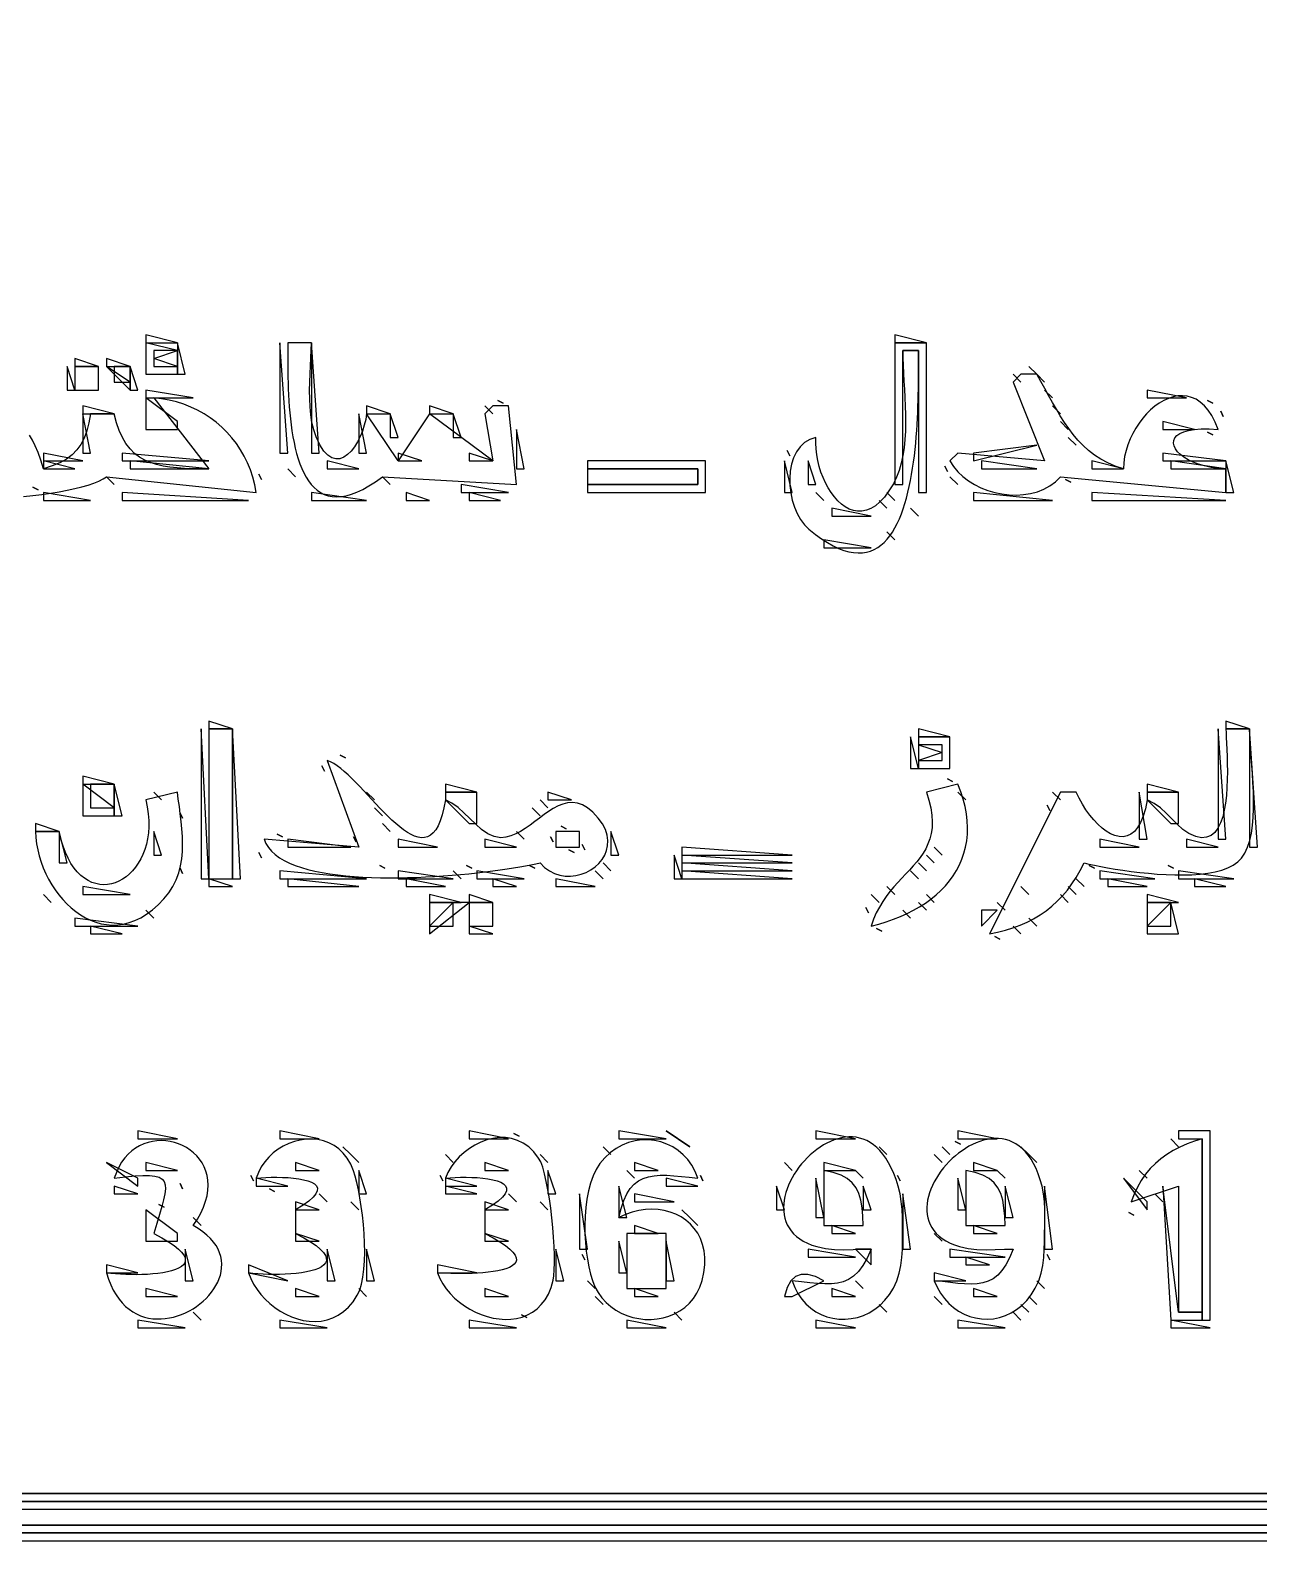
# Model space of a CAD drawing. Extents: x 0 to 1288, y 0 to 860.
# Drawn here: x 544.3 to 700.2, y 0 to 191.7 of the extents above; entities that cross this region are included whole.
import ezdxf

# ---------------------------------------------------------------- set-up
doc = ezdxf.new("R2010")
doc.units = 0
doc.layers.get('0').update_dxf_attribs({"linetype": 'CONTINUOUS'})
for name, color, linetype in [('C19', 19, 'CONTINUOUS'), ('C250', 250, 'CONTINUOUS'), ('C251', 251, 'CONTINUOUS'), ('C252', 252, 'CONTINUOUS'), ('C253', 253, 'CONTINUOUS'), ('C254', 254, 'CONTINUOUS'), ('C27', 27, 'CONTINUOUS'), ('C29', 29, 'CONTINUOUS'), ('C37', 37, 'CONTINUOUS'), ('C39', 39, 'CONTINUOUS'), ('C47', 47, 'CONTINUOUS'), ('C59', 59, 'CONTINUOUS'), ('C7', 7, 'CONTINUOUS')]:
    doc.layers.add(name, color=color, linetype=linetype)

msp = doc.modelspace()

# ---------------------------------------------------------------- linework, layer by layer
msp.add_lwpolyline([(0, 1), (0, 0), (1288, 0), (1255, 1), (1179, 1), (915, 1), (0, 1)])
at = {"layer": 'C19'}
for points in [[(576, 152), (576, 138), (577, 138), (576, 152)], [(560, 151), (560, 149), (563, 149), (563, 151), (560, 151)], [(643.111, 128.3333), (643.9282, 127.6865), (644.7128, 127.1239), (645.4655, 126.6428), (646.1869, 126.2408), (646.8777, 125.9153), (647.5385, 125.6638), (648.1701, 125.4838), (648.773, 125.3728), (649.348, 125.3283), (649.8957, 125.3477), (650.4167, 125.4285), (650.9118, 125.5683), (651.3815, 125.7645), (651.8265, 126.0146), (652.2476, 126.316), (652.6453, 126.6663), (653.0204, 127.063), (653.3734, 127.5035), (653.7051, 127.9854), (654.0161, 128.506), (654.3071, 129.0629), (654.5787, 129.6537), (654.8316, 130.2756), (655.0664, 130.9264), (655.2839, 131.6033), (655.4846, 132.304), (655.6693, 133.0259), (655.8386, 133.7665), (655.9931, 134.5232), (656.1336, 135.2936), (656.2606, 136.0752), (656.3749, 136.8654), (656.4771, 137.6617), (656.5679, 138.4616), (656.6479, 139.2626), (656.7178, 140.0622), (656.7782, 140.8578), (656.8299, 141.647), (656.8734, 142.4272), (656.9095, 143.1959), (656.9387, 143.9506), (656.9618, 144.6888), (656.9795, 145.408), (656.9923, 146.1056), (657.001, 146.7792), (657.0061, 147.4262), (657.0084, 148.0441), (657.0086, 148.6304), (657.0073, 149.1826), (657.0051, 149.6982), (657.0027, 150.1746), (657.0007, 150.6094), (657, 151), (655, 151)], [(655, 151), (655.0129, 150.0951), (655.0476, 149.1465), (655.0975, 148.1606), (655.1564, 147.1441), (655.2177, 146.1034), (655.2752, 145.0451), (655.3223, 143.9757), (655.3528, 142.9017), (655.3602, 141.8297), (655.3381, 140.7663), (655.2801, 139.7178), (655.1799, 138.691), (655.031, 137.6922), (654.8271, 136.728), (654.5617, 135.8051), (654.2284, 134.9298), (653.821, 134.1088)], [(549, 149), (549, 146), (550, 146), (549, 149)], [(669, 148), (670, 147), (669, 148)], [(543.4821, 132.4802), (544.6652, 132.6054), (545.8185, 132.7495), (546.9344, 132.9113), (548.005, 133.0898), (549.0224, 133.2842), (549.9789, 133.4932), (550.8666, 133.716), (551.6777, 133.9515), (552.4045, 134.1986), (553.0389, 134.4564), (553.5734, 134.7239), (554, 135), (573, 133), (572.8141, 133.9858), (572.5667, 134.9423), (572.2599, 135.8675), (571.8957, 136.7595), (571.4763, 137.6164), (571.0038, 138.4365), (570.4803, 139.2178), (569.9079, 139.9585), (569.2888, 140.6568), (568.6251, 141.3106), (567.9188, 141.9183), (567.1722, 142.4779), (566.3874, 142.9875), (565.5664, 143.4453), (564.7113, 143.8495), (563.8244, 144.1981), (562.9076, 144.4893), (561.9633, 144.7213), (560.9933, 144.8921), (560, 145), (567, 136), (565.9346, 136.0037), (564.9056, 136.0188), (563.9147, 136.053), (562.9636, 136.1143), (562.054, 136.2107), (561.1875, 136.3502), (560.3661, 136.5407), (559.5912, 136.7901), (558.8648, 137.1064), (558.1884, 137.4976), (557.5638, 137.9716), (556.9927, 138.5364), (556.4768, 139.1998), (556.0179, 139.97), (555.6177, 140.8547), (555.2778, 141.8621), (555, 143), (552, 143), (551.7851, 141.8482), (551.5135, 140.8229), (551.1742, 139.9143), (550.7565, 139.1127), (550.2496, 138.4081), (549.6427, 137.791), (548.9251, 137.2514), (548.086, 136.7795), (547.1145, 136.3656), (546, 136), (545.6662, 137.0928), (545.3226, 138.0604), (544.9696, 138.9084), (544.6074, 139.6427), (544.2364, 140.2689)], [(653.8209, 134.1087), (653.2567, 133.1938), (652.6865, 132.4302), (652.1129, 131.8106), (651.5385, 131.3279), (650.966, 130.9748), (650.398, 130.7441), (649.8373, 130.6285), (649.2864, 130.6209), (648.748, 130.7139), (648.2248, 130.9004), (647.7193, 131.1732), (647.2344, 131.5249), (646.7726, 131.9485), (646.3365, 132.4366), (645.9289, 132.982), (645.5523, 133.5776), (645.2095, 134.216), (644.9031, 134.8901), (644.6357, 135.5926), (644.41, 136.3163), (644.2287, 137.054), (644.0944, 137.7984), (644.0097, 138.5424), (643.9773, 139.2786), (644, 140), (643.2215, 139.7414), (642.552, 139.3352), (641.9886, 138.7994), (641.5288, 138.1525), (641.1698, 137.4124), (640.909, 136.5975), (640.7436, 135.7259), (640.6711, 134.8158), (640.6887, 133.8854), (640.7937, 132.953), (640.9836, 132.0366), (641.2556, 131.1545), (641.607, 130.325), (642.0351, 129.5661), (642.5374, 128.8961), (643.1111, 128.3333)], [(566, 103), (566, 84), (567, 84), (566, 103)], [(695, 103), (695, 89), (696, 89), (695, 103)], [(581.333313, 98.333336), (581.666687, 97.666664), (581.333313, 98.333336)], [(551, 96), (551, 92), (555, 92), (555, 93), (551, 96)], [(597, 96), (597, 95), (601, 95), (597, 96)], [(560, 95), (561, 94), (560, 95)], [(555, 46), (556.4036, 46.1704), (557.609, 46.2899), (558.6277, 46.3522), (559.4708, 46.3508), (560.1495, 46.279), (560.6753, 46.1306), (561.0594, 45.8989), (561.313, 45.5775), (561.4475, 45.16), (561.4741, 44.6398), (561.4041, 44.0104), (561.2488, 43.2655), (561.0194, 42.3984), (560.7273, 41.4028), (560.3837, 40.2721), (560, 39), (561.0233, 38.4517), (561.8803, 37.9394), (562.5794, 37.4623), (563.1291, 37.0193), (563.5378, 36.6094), (563.814, 36.2316), (563.9661, 35.8851), (564.0027, 35.5687), (563.9322, 35.2816), (563.763, 35.0227), (563.5037, 34.7911), (563.1626, 34.5858), (562.7483, 34.4059), (562.2693, 34.2503), (561.7339, 34.1181), (561.1508, 34.0082), (560.5282, 33.9199), (559.8747, 33.8519), (559.1988, 33.8035), (558.509, 33.7735), (557.8136, 33.7611), (557.1212, 33.7652), (556.4402, 33.7849), (555.7791, 33.8192), (555.1464, 33.8671), (554.5505, 33.9277), (554, 34), (554.258, 33.2047), (554.5499, 32.4747), (554.8734, 31.8083), (555.2263, 31.2038), (555.6063, 30.6594), (556.0111, 30.1734), (556.4386, 29.7441), (556.8864, 29.3698), (557.3523, 29.0487), (557.8341, 28.779), (558.3295, 28.5592), (558.8363, 28.3873), (559.3521, 28.2618), (559.8748, 28.1809), (560.4021, 28.1428), (560.9318, 28.1458), (561.4616, 28.1882), (561.9892, 28.2683), (562.5125, 28.3843), (563.029, 28.5345), (563.5367, 28.7172), (564.0332, 28.9307), (564.5164, 29.1731), (564.9838, 29.4429), (565.4334, 29.7382), (565.8628, 30.0573), (566.2698, 30.3986), (566.6522, 30.7602), (567.0077, 31.1405), (567.3339, 31.5377), (567.6288, 31.9501), (567.89, 32.3759), (568.1154, 32.8135), (568.3025, 33.2611), (568.4493, 33.717), (568.5533, 34.1794), (568.6125, 34.6466), (568.6245, 35.1169), (568.5871, 35.5886), (568.498, 36.0599), (568.355, 36.5291), (568.1558, 36.9945), (567.8983, 37.4544), (567.58, 37.9069), (567.1988, 38.3505), (566.7525, 38.7833), (566.2387, 39.2036), (565.6553, 39.6097), (565, 40), (565.5312, 40.7996), (565.9691, 41.579), (566.3177, 42.3366), (566.5813, 43.0711), (566.764, 43.7811), (566.8699, 44.4652), (566.9033, 45.122), (566.8682, 45.7501), (566.7689, 46.348), (566.6095, 46.9144), (566.3942, 47.448), (566.127, 47.9472), (565.8123, 48.4107), (565.4541, 48.8371), (565.0566, 49.225), (564.6239, 49.573), (564.1603, 49.8797), (563.6699, 50.1437), (563.1568, 50.3636), (562.6252, 50.538), (562.0793, 50.6655), (561.5232, 50.7448), (560.9612, 50.7743), (560.3972, 50.7527), (559.8356, 50.6787), (559.2804, 50.5507), (558.7359, 50.3675), (558.2061, 50.1276), (557.6953, 49.8296), (557.2077, 49.4722), (556.7473, 49.0538), (556.3183, 48.5732), (555.9249, 48.0289), (555.5713, 47.4195), (555.2616, 46.7437), (555, 46)], [(585.8201, 31.1481), (586.1219, 31.7934), (586.3601, 32.5698), (586.5387, 33.4591), (586.6621, 34.4427), (586.7342, 35.5025), (586.7594, 36.6201), (586.7418, 37.7771), (586.6856, 38.9553), (586.5949, 40.1362), (586.474, 41.3016), (586.327, 42.4332), (586.1581, 43.5125), (585.9715, 44.5213), (585.7714, 45.4413), (585.5618, 46.254), (585.3472, 46.9413), (584.9868, 47.7997), (584.55, 48.5477), (584.0453, 49.1884), (583.4811, 49.7251), (582.866, 50.1608), (582.2083, 50.4989), (581.5166, 50.7423), (580.7992, 50.8944), (580.0648, 50.9583), (579.3218, 50.9371), (578.5785, 50.8341), (577.8436, 50.6524), (577.1254, 50.3952), (576.4325, 50.0657), (575.7732, 49.6669), (575.1562, 49.2022), (574.5898, 48.6747), (574.0825, 48.0875), (573.6428, 47.4439), (573.2791, 46.747), (573, 46)], [(597, 46), (597.5841, 46.0545), (598.2245, 46.0954), (598.9059, 46.1203), (599.6132, 46.1273), (600.3311, 46.1139), (601.0442, 46.0782), (601.7374, 46.0179), (602.3955, 45.9307), (603.0031, 45.8146), (603.5451, 45.6673), (604.0062, 45.4867), (604.3711, 45.2705), (604.6247, 45.0166), (604.7516, 44.7229), (604.7366, 44.387), (604.5645, 44.0069), (604.22, 43.5803), (603.6879, 43.1051), (602.953, 42.579), (602, 42), (602, 39), (603.0359, 38.4461), (603.9009, 37.9321), (604.6039, 37.4565), (605.1539, 37.0181), (605.5596, 36.6154), (605.83, 36.247), (605.974, 35.9116), (606.0005, 35.6077), (605.9183, 35.3341), (605.7364, 35.0892), (605.4636, 34.8719), (605.1089, 34.6805), (604.6811, 34.5139), (604.1891, 34.3706), (603.6419, 34.2491), (603.0483, 34.1483), (602.4171, 34.0666), (601.7574, 34.0026), (601.078, 33.9551), (600.3877, 33.9226), (599.6955, 33.9038), (599.0103, 33.8972), (598.3409, 33.9015), (597.6963, 33.9153), (597.0854, 33.9372), (596.5169, 33.9659), (596, 34), (596.2948, 33.289), (596.6651, 32.6097), (597.104, 31.9654), (597.605, 31.359), (598.1613, 30.794), (598.7663, 30.2734), (599.4134, 29.8004), (600.0959, 29.3782), (600.8071, 29.0099), (601.5404, 28.6988), (602.2892, 28.4481), (603.0467, 28.2609), (603.8063, 28.1403), (604.5614, 28.0897), (605.3052, 28.1121), (606.0312, 28.2108), (606.7327, 28.3889), (607.403, 28.6496), (608.0354, 28.996), (608.6234, 29.4315), (609.1602, 29.9591), (609.6392, 30.582), (610.0537, 31.3035), (610.3971, 32.1266), (610.6628, 33.0547), (610.7542, 33.6266), (610.8104, 34.3673), (610.8329, 35.2519), (610.8235, 36.2556), (610.7837, 37.3536), (610.7153, 38.5211), (610.6198, 39.7334), (610.499, 40.9656), (610.3545, 42.193), (610.1878, 43.3907), (610.0008, 44.534), (609.795, 45.5981), (609.572, 46.5581), (609.3336, 47.3894), (609.0814, 48.067), (608.8171, 48.5663), (608.2182, 49.3382), (607.5661, 49.9639), (606.8694, 50.4508), (606.1369, 50.806), (605.3772, 51.0367), (604.5991, 51.1502), (603.8114, 51.1537), (603.0226, 51.0545), (602.2416, 50.8597), (601.4771, 50.5765), (600.7377, 50.2124), (600.0323, 49.7743), (599.3694, 49.2696), (598.758, 48.7056), (598.2066, 48.0893), (597.7239, 47.4282), (597.3188, 46.7293), (597, 46)], [(619, 41), (619.2847, 42.1729), (619.6211, 43.1707), (620.0098, 44.0063), (620.4515, 44.6922), (620.9469, 45.2412), (621.4967, 45.666), (622.1014, 45.9794), (622.7619, 46.194), (623.4786, 46.3226), (624.2524, 46.3779), (625.0839, 46.3726), (625.9737, 46.3194), (626.9225, 46.2311), (627.9311, 46.1204), (629, 46), (628.6659, 46.8673), (628.2422, 47.6556), (627.7378, 48.3628), (627.1618, 48.9868), (626.5231, 49.5257), (625.8307, 49.9773), (625.0935, 50.3397), (624.3206, 50.6107), (623.521, 50.7885), (622.7036, 50.8708), (621.8775, 50.8558), (621.0515, 50.7413), (620.2347, 50.5253), (619.4362, 50.2058), (618.6647, 49.7807), (617.9295, 49.248), (617.2394, 48.6057), (616.6034, 47.8518)], [(661.666687, 50.666668), (662.333313, 50.333332), (661.666687, 50.666668)], [(670, 50), (671, 49), (670, 50)], [(689, 51), (690, 50), (689, 51)], [(573, 46), (573.5841, 46.0545), (574.2245, 46.0954), (574.9059, 46.1203), (575.6132, 46.1273), (576.3311, 46.1139), (577.0442, 46.0782), (577.7374, 46.0179), (578.3955, 45.9307), (579.0031, 45.8146), (579.5451, 45.6673), (580.0062, 45.4867), (580.3711, 45.2705), (580.6247, 45.0166), (580.7516, 44.7229), (580.7366, 44.387), (580.5645, 44.0069), (580.22, 43.5803), (579.6879, 43.1051), (578.953, 42.579), (578, 42), (578, 39), (579.0335, 38.4448), (579.8927, 37.9266), (580.5866, 37.4445), (581.1243, 36.9973), (581.5152, 36.5842), (581.7682, 36.2042), (581.8926, 35.8561), (581.8975, 35.5391), (581.7922, 35.2521), (581.5856, 34.9941), (581.2871, 34.7642), (580.9058, 34.5613), (580.4508, 34.3844), (579.9313, 34.2326), (579.3564, 34.1048), (578.7354, 34.0001), (578.0773, 33.9173), (577.3914, 33.8557), (576.6868, 33.814), (575.9726, 33.7915), (575.258, 33.7869), (574.5522, 33.7994), (573.8643, 33.828), (573.2036, 33.8716), (572.579, 33.9292), (572, 34), (572.2966, 33.2742), (572.6652, 32.5725), (573.0996, 31.8999), (573.5939, 31.2611), (574.1419, 30.6612), (574.7377, 30.105), (575.3751, 29.5974), (576.0481, 29.1433), (576.7507, 28.7476), (577.4768, 28.4152), (578.2204, 28.151), (578.9753, 27.96), (579.7356, 27.8469), (580.4952, 27.8167), (581.2481, 27.8744), (581.9881, 28.0247), (582.7092, 28.2727), (583.4055, 28.6231), (584.0707, 29.081), (584.699, 29.6512), (585.2841, 30.3386), (585.8202, 31.1481)], [(616.6033, 47.8518), (616.1298, 47.1155), (615.7299, 46.2838), (615.4001, 45.3702), (615.1368, 44.3886), (614.9368, 43.3526), (614.7964, 42.276), (614.7123, 41.1724), (614.6811, 40.0555), (614.6992, 38.9392), (614.7633, 37.837), (614.87, 36.7628), (615.0156, 35.7301), (615.1969, 34.7529), (615.4104, 33.8446), (615.6527, 33.0192), (615.9683, 32.222), (616.3654, 31.4927), (616.8361, 30.8321), (617.3724, 30.2406), (617.9666, 29.7191), (618.6107, 29.2681), (619.2968, 28.8884), (620.0171, 28.5806), (620.7636, 28.3453), (621.5286, 28.1833), (622.3041, 28.0952), (623.0822, 28.0816), (623.8551, 28.1433), (624.6148, 28.2809), (625.3536, 28.495), (626.0634, 28.7863), (626.7365, 29.1556), (627.3649, 29.6033), (627.9409, 30.1303), (628.4564, 30.7372), (628.9036, 31.4247), (629.2746, 32.1933), (629.5617, 33.0439), (629.786, 34.0589), (629.8983, 35.0233), (629.9046, 35.9352), (629.8111, 36.7924), (629.6242, 37.5928), (629.3501, 38.3345), (628.9949, 39.0153), (628.5649, 39.6331), (628.0663, 40.186), (627.5054, 40.6719), (626.8883, 41.0886), (626.2213, 41.4341), (625.5107, 41.7064), (624.7626, 41.9033), (623.9832, 42.0229), (623.1789, 42.0631), (622.3558, 42.0217), (621.5201, 41.8968), (620.6781, 41.6862), (619.8359, 41.388), (619, 41)], [(653.8209, 32.0586), (654.2486, 32.9834), (654.5567, 33.947), (654.7648, 34.9394), (654.8927, 35.9508), (654.9601, 36.9712), (654.9867, 37.9909), (654.9923, 39), (654.9906, 40.0001), (654.9722, 41.0097), (654.9218, 42.0213), (654.8244, 43.0276), (654.6647, 44.0214), (654.4275, 44.9953)], [(651, 37), (650.4797, 35.8583), (649.9402, 34.921), (649.3754, 34.1704), (648.7793, 33.5885), (648.1457, 33.1574), (647.4687, 32.8594), (646.742, 32.6766), (645.9596, 32.5912), (645.1155, 32.5853), (644.2036, 32.6411), (643.2177, 32.7407), (642.1519, 32.8662), (641, 33), (641.317, 32.1404), (641.7165, 31.3614), (642.1905, 30.6638), (642.7308, 30.0484), (643.3294, 29.5161), (643.9783, 29.0676), (644.6694, 28.7039), (645.3946, 28.4257), (646.1458, 28.2338), (646.915, 28.1291), (647.6941, 28.1124), (648.475, 28.1846), (649.2497, 28.3464), (650.0102, 28.5986), (650.7482, 28.9422), (651.4559, 29.3779), (652.125, 29.9066), (652.7477, 30.529), (653.3156, 31.2461), (653.821, 32.0586)], [(669, 37), (668.564, 35.9142), (668.0949, 35.0117), (667.5904, 34.2773), (667.0479, 33.6961), (666.465, 33.253), (665.8393, 32.9331), (665.1683, 32.7211), (664.4496, 32.6022), (663.6809, 32.5612), (662.8595, 32.5832), (661.9832, 32.6531), (661.0495, 32.7559), (660.0559, 32.8765), (659, 33), (659.3574, 32.1689), (659.7878, 31.4103), (660.2839, 30.7257), (660.8386, 30.1168), (661.4447, 29.5854), (662.095, 29.1331), (662.7823, 28.7616), (663.4994, 28.4726), (664.2393, 28.2679), (664.9946, 28.149), (665.7582, 28.1178), (666.523, 28.1758), (667.2817, 28.3249), (668.0273, 28.5667), (668.7524, 28.9028), (669.45, 29.335), (670.1128, 29.865), (670.7337, 30.4944), (671.3055, 31.2251), (671.821, 32.0586)]]:
    msp.add_lwpolyline(points, dxfattribs=at)
at = {"layer": 'C250'}
for points in [[(1, 859), (1, 2), (1287, 2), (1287, 859), (1, 859)], [(580, 152), (580, 138), (581, 138), (580, 152)], [(654, 152), (654, 134), (655, 134), (655, 151), (657, 151), (657, 133), (658, 133), (658, 152), (654, 152)], [(550, 149), (550, 146), (553, 146), (553, 149), (550, 149)], [(693.666687, 144.666672), (694.333313, 144.333328), (693.666687, 144.666672)], [(688, 142), (688, 141), (692, 141), (688, 142)], [(676, 140), (677, 139), (676, 140)], [(615, 137), (615, 136), (629, 136), (629, 134), (615, 134), (615, 133), (630, 133), (630, 137), (615, 137)], [(656, 131), (657, 130), (656, 131)], [(587, 95), (588, 94), (587, 95)], [(609, 94), (610, 93), (609, 94)], [(548, 90), (548, 86), (549, 86), (548, 90)], [(575.666687, 89.666664), (576.333313, 89.333336), (575.666687, 89.666664)], [(691, 89), (691, 88), (695, 88), (691, 89)], [(576, 85), (576, 84), (587, 84), (576, 85)], [(598, 85), (599, 84), (598, 85)], [(656, 85), (657, 84), (656, 85)], [(657, 86), (658, 85), (657, 86)], [(680, 85), (680, 84), (687, 84), (680, 85)], [(690, 85), (690, 84), (697, 84), (690, 85)], [(655, 80), (656, 79), (655, 80)], [(666.666687, 76.666664), (667.333313, 76.333336), (666.666687, 76.666664)], [(654.4274, 44.9953), (654.1587, 45.8377), (653.8667, 46.6113), (653.5529, 47.3178), (653.2187, 47.9592), (652.8656, 48.5372), (652.495, 49.0537), (652.1085, 49.5106), (651.7074, 49.9097), (651.2933, 50.2528), (650.8676, 50.5419), (650.4318, 50.7787), (649.9873, 50.965), (649.5356, 51.1029), (649.0782, 51.194), (648.6166, 51.2403), (648.1522, 51.2435), (647.6864, 51.2056), (647.2207, 51.1283), (646.7567, 51.0136), (646.2957, 50.8633), (645.8393, 50.6792), (645.3889, 50.4632), (644.9459, 50.2171), (644.5119, 49.9428), (644.0882, 49.6421), (643.6765, 49.3168), (643.278, 48.9689), (642.8944, 48.6002), (642.5269, 48.2124), (642.1773, 47.8075), (641.8468, 47.3873), (641.5369, 46.9537), (641.2492, 46.5085), (640.9851, 46.0535), (640.746, 45.5906), (640.5334, 45.1217), (640.3488, 44.6486), (640.1937, 44.1731), (640.0695, 43.6971), (639.9776, 43.2224), (639.9196, 42.7509), (639.8969, 42.2845), (639.911, 41.8249), (639.9633, 41.3741), (640.0553, 40.9339), (640.1885, 40.5061), (640.3643, 40.0925), (640.5842, 39.6951), (640.8497, 39.3156), (641.1623, 38.956), (641.5233, 38.618), (641.9343, 38.3036), (642.3967, 38.0145), (642.912, 37.7526), (643.4817, 37.5198), (644.1072, 37.3179), (645.209, 37.0829), (646.3571, 36.965), (647.5309, 36.9311), (648.7098, 36.9477), (649.873, 36.9818), (651, 37)], [(573, 46), (573, 45), (577, 45), (573, 46)], [(597, 46), (597, 45), (601, 45), (597, 46)], [(649, 47), (650, 46), (649, 47)], [(662, 46), (662, 42), (663, 42), (662, 46)], [(563.333313, 45.333332), (563.666687, 44.666668), (563.333313, 45.333332)], [(668, 45), (668, 41), (669, 41), (668, 45)], [(688, 45), (689, 28), (693, 28), (693, 29), (690, 29), (688, 45)], [(628, 41), (629, 40), (628, 41)], [(659, 39), (660, 38), (659, 39)], [(565, 29), (566, 28), (565, 29)]]:
    msp.add_lwpolyline(points, dxfattribs=at)
at = {"layer": 'C251'}
for points in [[(557, 149), (557, 146), (558, 146), (557, 149)], [(671, 149), (672, 148), (671, 149)], [(602, 144), (603, 143), (602, 144)], [(598, 143), (598, 140), (599, 140), (598, 143)], [(688, 138), (688, 137), (696, 137), (688, 138)], [(546, 137), (546, 136), (550, 136), (546, 137)], [(557, 137), (557, 136), (567, 136), (557, 137)], [(640, 137), (640, 133), (641, 133), (640, 137)], [(660.333313, 136.333328), (660.666687, 135.666672), (660.333313, 136.333328)], [(665, 137), (665, 136), (672, 136), (665, 137)], [(679, 137), (679, 136), (683, 136), (679, 137)], [(696, 137), (696, 133), (697, 133), (696, 137)], [(573.333313, 135.333328), (573.666687, 134.666672), (573.333313, 135.333328)], [(556, 133), (556, 132), (572, 132), (556, 133)], [(599, 134), (599, 133), (605, 133), (599, 134)], [(644, 133), (645, 132), (644, 133)], [(653, 133), (654, 132), (653, 133)], [(664, 133), (664, 132), (674, 132), (664, 133)], [(645, 127), (645, 126), (651, 126), (645, 127)], [(656, 102), (656, 98), (657, 98), (656, 102)], [(696, 103), (696.0097, 102.5293), (696.035, 101.9274), (696.0697, 101.2124), (696.1076, 100.4023), (696.1426, 99.5155), (696.1687, 98.5699), (696.1797, 97.5839), (696.1695, 96.5755), (696.1319, 95.5629), (696.0609, 94.5643), (695.9503, 93.5978), (695.794, 92.6816), (695.586, 91.8338), (695.32, 91.0726), (694.9899, 90.4162), (694.5897, 89.8827), (694.1133, 89.4902), (693.5544, 89.257), (692.9071, 89.2012), (692.1651, 89.341), (691.294, 89.722), (690.5193, 90.2593), (689.8073, 90.9035), (689.124, 91.6053), (688.4355, 92.3152), (687.7079, 92.9839), (686.9074, 93.5619), (686, 94), (685.7777, 92.8795), (685.5, 91.9278), (685.172, 91.1372), (684.7991, 90.5001), (684.3864, 90.0089), (683.9392, 89.6562), (683.4627, 89.4342), (682.9623, 89.3354), (682.4432, 89.3522), (681.9106, 89.477), (681.3698, 89.7024), (680.826, 90.0206), (680.2845, 90.4241), (679.7506, 90.9053), (679.2295, 91.4566), (678.7264, 92.0705), (678.2467, 92.7394), (677.7955, 93.4556), (677.3782, 94.2117), (677, 95), (675, 95), (666, 77), (667.0295, 77.2111), (668.0212, 77.4654), (668.9753, 77.7636), (669.8919, 78.1065), (670.771, 78.4949), (671.6127, 78.9296), (672.4173, 79.4115), (673.1847, 79.9412), (673.915, 80.5196), (674.6085, 81.1476), (675.2651, 81.8259), (675.8851, 82.5552), (676.4684, 83.3365), (677.0153, 84.1706), (677.5258, 85.0581), (678, 86), (678.6128, 85.8598), (679.324, 85.7088), (680.1228, 85.5509), (680.9988, 85.3902), (681.9415, 85.2306), (682.9404, 85.0763), (683.9848, 84.9312), (685.0644, 84.7994), (686.1686, 84.6849), (687.2868, 84.5917), (688.4086, 84.5238), (689.5233, 84.4854), (690.6206, 84.4804), (691.6898, 84.5128), (692.7205, 84.5866), (693.7022, 84.706), (694.6242, 84.8749), (695.4761, 85.0973), (696.2474, 85.3774), (696.9275, 85.719), (697.5059, 86.1263), (697.9722, 86.6033), (698.4045, 87.2588), (698.7535, 88.0144), (699.0264, 88.8579), (699.2307, 89.7769), (699.3738, 90.7591), (699.4629, 91.7923), (699.5056, 92.864), (699.5092, 93.9621), (699.4811, 95.0742), (699.4286, 96.1881), (699.3592, 97.2913), (699.2802, 98.3717), (699.199, 99.4169), (699.123, 100.4147), (699.0596, 101.3526), (699.0161, 102.2185), (699, 103), (696, 103)], [(657, 101), (657, 99), (660, 99), (660, 101), (657, 101)], [(610, 95), (610, 94), (613, 94), (610, 95)], [(685, 95), (685, 89), (686, 89), (685, 95)], [(611.666687, 90.666664), (612.333313, 90.333336), (611.666687, 90.666664)], [(602, 89), (602, 88), (606, 88), (602, 89)], [(626, 87), (626, 84), (627, 84), (626, 87)], [(627, 88), (627, 87), (641, 87), (627, 88)], [(658, 87), (659, 86), (658, 87)], [(659, 88), (660, 87), (659, 88)], [(588.666687, 85.666664), (589.333313, 85.333336), (588.666687, 85.666664)], [(599.666687, 85.666664), (600.333313, 85.333336), (599.666687, 85.666664)], [(601, 85), (601, 84), (607, 84), (601, 85)], [(616, 85), (617, 84), (616, 85)], [(627, 85), (627, 84), (641, 84), (627, 85)], [(678.666687, 85.666664), (679.333313, 85.333336), (678.666687, 85.666664)], [(551, 83), (551, 82), (557, 82), (551, 83)], [(603, 84), (603, 83), (606, 83), (603, 84)], [(670, 83), (671, 82), (670, 83)], [(651, 82), (652, 81), (651, 82)], [(657, 81), (658, 80), (657, 81)], [(686, 82), (686, 81), (690, 81), (686, 82)], [(686, 81), (686, 78), (689, 78), (689, 81), (686, 81)], [(689, 81), (686, 78), (686, 77), (690, 77), (689, 81)], [(559, 80), (560, 79), (559, 80)], [(671, 79), (672, 78), (671, 79)], [(600, 78), (600, 77), (603, 77), (600, 78)], [(651.666687, 77.666664), (652.333313, 77.333336), (651.666687, 77.666664)], [(662, 52), (662, 51), (667, 51), (662, 52)], [(652, 50), (653, 49), (652, 50)], [(671.8209, 32.0586), (672.2494, 32.9863), (672.5558, 33.9503), (672.7612, 34.9414), (672.8867, 35.9508), (672.9536, 36.9697), (672.983, 37.989), (672.9961, 39), (673.0146, 39.988), (673.033, 40.9967), (673.0302, 42.0139), (672.9848, 43.0275), (672.8758, 44.0254), (672.6821, 44.9953), (672.4516, 45.8092), (672.1944, 46.5568), (671.9121, 47.2398), (671.6062, 47.86), (671.2784, 48.4191), (670.9301, 48.9189), (670.5629, 49.3611), (670.1785, 49.7476), (669.7784, 50.0801), (669.3642, 50.3603), (668.9374, 50.5901), (668.4996, 50.7712), (668.0524, 50.9053), (667.5973, 50.9942), (667.136, 51.0397), (666.6699, 51.0436), (666.2007, 51.0076), (665.73, 50.9335), (665.2593, 50.823), (664.7901, 50.678), (664.3242, 50.5001), (663.8629, 50.2912), (663.4079, 50.053), (662.9608, 49.7873), (662.5232, 49.4958), (662.0965, 49.1803), (661.6825, 48.8426), (661.2826, 48.4845), (660.8984, 48.1076), (660.5315, 47.7138), (660.1835, 47.3049), (659.8559, 46.8826), (659.5503, 46.4486), (659.2683, 46.0047), (659.0115, 45.5528), (658.7814, 45.0945), (658.5796, 44.6317), (658.4077, 44.1661), (658.2672, 43.6994), (658.1597, 43.2334), (658.0868, 42.77), (658.0501, 42.3108), (658.0511, 41.8576), (658.0914, 41.4122), (658.1725, 40.9764), (658.2961, 40.5519), (658.4637, 40.1404), (658.6769, 39.7439), (658.9373, 39.3639), (659.2464, 39.0023), (659.6057, 38.6609), (660.017, 38.3414), (660.4817, 38.0456), (661.0014, 37.7752), (661.5777, 37.532), (662.2122, 37.3179), (663.2913, 37.0767), (664.4222, 36.9571), (665.5818, 36.9244), (666.7467, 36.9437), (667.8938, 36.9805), (669, 37)], [(660, 50), (661, 49), (660, 50)], [(585, 49), (586, 48), (585, 49)], [(597, 49), (598, 48), (597, 49)], [(609, 49), (610, 48), (609, 49)], [(659, 49), (660, 48), (659, 49)], [(644, 46), (644, 41), (645, 41), (644, 46)], [(645, 47), (645, 40), (650, 40), (649.9444, 41.191), (649.846, 42.2616), (649.6839, 43.2159), (649.4369, 44.0582), (649.0843, 44.7929), (648.6048, 45.4241), (647.9777, 45.9561), (647.1818, 46.3933), (646.1962, 46.7398), (645, 47)], [(667, 47), (668, 46), (667, 47)], [(683, 46), (686, 42), (686, 43), (683, 46)], [(639, 45), (639, 42), (640, 42), (639, 45)], [(581, 44), (582, 43), (581, 44)], [(602, 43), (602, 42), (605, 42), (602, 43)], [(605, 44), (606, 43), (605, 44)], [(609, 43), (610, 42), (609, 43)], [(687, 44), (688, 43), (687, 44)], [(587, 37), (587, 33), (588, 33), (587, 37)], [(640, 31), (641, 31), (645, 33), (643.9342, 33.5189), (642.979, 33.7854), (642.1383, 33.7901), (641.4162, 33.5234), (640.8164, 32.9758), (640.3431, 32.1378), (640, 31)], [(649, 33), (650, 32), (649, 33)], [(578, 32), (578, 31), (581, 31), (578, 32)], [(616, 31), (617, 30), (616, 31)], [(659, 31), (660, 30), (659, 31)], [(671, 31), (672, 30), (671, 31)], [(652, 30), (653, 29), (652, 30)], [(670, 30), (671, 29), (670, 30)], [(558, 28), (558, 27), (564, 27), (558, 28)], [(576, 28), (576, 27), (582, 27), (576, 28)], [(600, 28), (600, 27), (606, 27), (600, 28)], [(606.666687, 28.666666), (607.333313, 28.333334), (606.666687, 28.666666)], [(620, 28), (620, 27), (625, 27), (620, 28)], [(644, 28), (644, 27), (649, 27), (644, 28)], [(689, 28), (689, 27), (694, 27), (689, 28)]]:
    msp.add_lwpolyline(points, dxfattribs=at)
at = {"layer": 'C252'}
for points in [[(577, 152), (576.9993, 151.472), (576.9981, 150.9058), (576.9975, 150.3045), (576.9985, 149.6716), (577.0023, 149.0104), (577.0098, 148.3242), (577.0223, 147.6163), (577.0407, 146.89), (577.0662, 146.1487), (577.0999, 145.3956), (577.1429, 144.6342), (577.1961, 143.8677), (577.2608, 143.0994), (577.3381, 142.3328), (577.4289, 141.571), (577.5344, 140.8175), (577.6557, 140.0755), (577.7939, 139.3483), (577.95, 138.6394), (578.1252, 137.952), (578.3205, 137.2894), (578.537, 136.655), (578.7759, 136.0521), (579.0381, 135.484), (579.3249, 134.954), (579.6372, 134.4655), (579.9761, 134.0218), (580.3428, 133.6262), (580.7384, 133.282), (581.1639, 132.9926), (581.6204, 132.7612), (582.109, 132.5913), (582.6307, 132.486), (583.1868, 132.4489), (583.7782, 132.4831), (584.4061, 132.5919), (585.0716, 132.7788), (585.7756, 133.0471), (586.5194, 133.4), (587.304, 133.8409), (588.1305, 134.3731), (589, 135), (606, 134), (605, 144), (603, 144), (602, 143), (603, 137), (595, 143), (591, 137), (587, 143), (586.8856, 142.279), (586.7058, 141.5404), (586.4664, 140.8034), (586.1732, 140.0871), (585.8322, 139.4105), (585.4492, 138.7928), (585.03, 138.2531), (584.5807, 137.8107), (584.1069, 137.4844), (583.6147, 137.2936), (583.1099, 137.2573), (582.5984, 137.3947), (582.086, 137.7248), (581.5787, 138.2669), (581.0822, 139.0399), (580.6026, 140.0632), (580.2961, 140.9528), (580.071, 141.8909), (579.9168, 142.8686), (579.8231, 143.8772), (579.7795, 144.9078), (579.7754, 145.9517), (579.8006, 147), (579.8446, 148.044), (579.8969, 149.0747), (579.9472, 150.0835), (579.985, 151.0615), (580, 152), (577, 152)], [(555, 149), (555, 147), (557, 147), (557, 149), (555, 149)], [(670, 148), (669, 147), (673, 137), (662, 138), (661, 137), (661.456, 136.2898), (662.005, 135.6341), (662.6366, 135.0359), (663.3406, 134.4981), (664.1066, 134.0238), (664.9242, 133.6159), (665.7832, 133.2775), (666.6731, 133.0116), (667.5836, 132.8212), (668.5044, 132.7092), (669.4251, 132.6788), (670.3355, 132.7328), (671.225, 132.8744), (672.0836, 133.1064), (672.9006, 133.432), (673.666, 133.8541), (674.3692, 134.3758), (675, 135), (696, 133), (696, 136), (695.0315, 136.0645), (694.1259, 136.1889), (693.2871, 136.3664), (692.5187, 136.5904), (691.8246, 136.8544), (691.2083, 137.1515), (690.6738, 137.4752), (690.2246, 137.8189), (689.8646, 138.1758), (689.5975, 138.5394), (689.427, 138.9029), (689.3569, 139.2598), (689.391, 139.6034), (689.5328, 139.927), (689.7863, 140.2241), (690.1552, 140.4878), (690.6431, 140.7117), (691.2539, 140.889), (691.9912, 141.0132), (692.8588, 141.0775), (693.8605, 141.0753), (695, 141), (694.6241, 141.9404), (694.2069, 142.7533), (693.7527, 143.4436), (693.2658, 144.0161), (692.7506, 144.4757), (692.2112, 144.8274), (691.6522, 145.0762), (691.0778, 145.2268), (690.4924, 145.2844), (689.9002, 145.2537), (689.3057, 145.1396), (688.7131, 144.9472), (688.1267, 144.6813), (687.5509, 144.3469), (686.9901, 143.9488), (686.4485, 143.4921), (685.9305, 142.9815), (685.4404, 142.4221), (684.9826, 141.8187), (684.5613, 141.1763), (684.1809, 140.4998), (683.8458, 139.7941), (683.5602, 139.0641), (683.3285, 138.3148), (683.155, 137.551), (683.044, 136.7778), (683, 136), (681.9668, 136.3395), (681.014, 136.7462), (680.1349, 137.2157), (679.3234, 137.7438), (678.5728, 138.3263), (677.8769, 138.9588), (677.2293, 139.6371), (676.6235, 140.357), (676.0532, 141.1141), (675.512, 141.9042), (674.9934, 142.723), (674.4911, 143.5662), (673.9987, 144.4297), (673.5098, 145.309), (673.0179, 146.2), (672.5168, 147.0984), (672, 148), (670, 148)], [(559, 146), (559, 145), (565, 145), (559, 146)], [(673, 146), (674, 145), (673, 146)], [(551, 144), (551, 143), (555, 143), (551, 144)], [(559, 145), (559, 141), (563, 141), (563, 142), (559, 145)], [(595, 144), (595, 143), (598, 143), (595, 144)], [(674, 144), (675, 143), (674, 144)], [(586, 143), (586, 138), (587, 138), (586, 143)], [(590, 143), (590, 140), (591, 140), (590, 143)], [(695.333313, 143.333328), (695.666687, 142.666672), (695.333313, 143.333328)], [(556, 138), (556, 137), (567, 137), (556, 138)], [(689, 137), (689, 136), (696, 136), (689, 137)], [(554, 135), (555, 134), (554, 135)], [(589, 135), (590, 134), (589, 135)], [(615, 136), (615, 134), (629, 134), (629, 136), (615, 136)], [(661, 135), (662, 134), (661, 135)], [(675.666687, 134.666672), (676.333313, 134.333328), (675.666687, 134.666672)], [(546, 133), (546, 132), (552, 132), (546, 133)], [(580, 133), (580, 132), (587, 132), (580, 133)], [(592, 133), (592, 132), (595, 132), (592, 133)], [(600, 133), (600, 132), (604, 132), (600, 133)], [(679, 133), (679, 132), (696, 132), (679, 133)], [(646, 131), (646, 130), (651, 130), (646, 131)], [(652, 132), (653, 131), (652, 132)], [(653, 128), (654, 127), (653, 128)], [(696, 104), (696, 103), (699, 103), (696, 104)], [(567, 103), (567, 84), (570, 84), (570, 103), (567, 103)], [(582, 99), (586, 88), (574, 89), (574.228, 88.4615), (574.5395, 87.9605), (574.9304, 87.4958), (575.3968, 87.0665), (575.9347, 86.6713), (576.5401, 86.3092), (577.2091, 85.9792), (577.9378, 85.6801), (578.7221, 85.4109), (579.558, 85.1706), (580.4417, 84.9579), (581.3691, 84.7719), (582.3364, 84.6115), (583.3394, 84.4755), (584.3743, 84.363), (585.4371, 84.2727), (586.5238, 84.2038), (587.6305, 84.155), (588.7531, 84.1253), (589.8878, 84.1136), (591.0306, 84.1188), (592.1774, 84.1399), (593.3244, 84.1757), (594.4675, 84.2253), (595.6029, 84.2874), (596.7264, 84.3611), (597.8342, 84.4453), (598.9224, 84.5388), (599.9868, 84.6407), (601.0237, 84.7497), (602.0289, 84.8649), (602.9986, 84.9852), (603.9288, 85.1094), (604.8154, 85.2366), (605.6546, 85.3655), (606.4424, 85.4952), (607.1748, 85.6246), (607.8478, 85.7526), (608.4575, 85.8781), (609, 86), (609.5704, 85.4393), (610.1847, 84.9993), (610.8323, 84.6741), (611.5029, 84.4576), (612.1863, 84.3441), (612.8719, 84.3275), (613.5495, 84.402), (614.2087, 84.5615), (614.8392, 84.8002), (615.4305, 85.1122), (615.9724, 85.4914), (616.4544, 85.932), (616.8663, 86.4281), (617.1976, 86.9737), (617.4381, 87.5629), (617.5772, 88.1897), (617.6048, 88.8483), (617.5104, 89.5327), (617.2837, 90.2369), (616.9143, 90.9551), (616.3919, 91.6813), (615.7039, 92.4239), (615.0334, 92.9772), (614.3786, 93.3576), (613.7378, 93.5813), (613.1093, 93.6647), (612.4915, 93.6242), (611.8827, 93.4762), (611.2812, 93.2369), (610.6853, 92.9228), (610.0933, 92.5502), (609.5035, 92.1354), (608.9143, 91.6949), (608.324, 91.2449), (607.7308, 90.8019), (607.1332, 90.3822), (606.5293, 90.0021), (605.9176, 89.6779), (605.2964, 89.4262), (604.6639, 89.2631), (604.0185, 89.2052), (603.1714, 89.3397), (602.367, 89.7056), (601.5941, 90.2465), (600.8416, 90.9057), (600.0986, 91.6269), (599.354, 92.3533), (598.5967, 93.0287), (597.8157, 93.5964), (597, 94), (596.8113, 92.9839), (596.593, 92.1032), (596.3465, 91.3518), (596.0731, 90.7236), (595.7743, 90.2125), (595.4514, 89.8124), (595.106, 89.5171), (594.7394, 89.3205), (594.353, 89.2165), (593.9482, 89.1991), (593.5265, 89.2621), (593.0893, 89.3993), (592.638, 89.6047), (592.174, 89.8722), (591.6986, 90.1957), (591.2134, 90.5689), (590.7198, 90.9859), (590.2191, 91.4405), (589.7128, 91.9266), (589.2022, 92.4381), (588.6889, 92.9688), (588.1741, 93.5128), (587.6594, 94.0637), (587.1462, 94.6156), (586.6358, 95.1623), (586.1296, 95.6978), (585.6292, 96.2158), (585.1358, 96.7103), (584.651, 97.1752), (584.1761, 97.6043), (583.7125, 97.9916), (583.2617, 98.3309), (582.8251, 98.6162), (582.404, 98.8412), (582, 99)], [(551, 97), (551, 96), (555, 96), (551, 97)], [(559, 94), (559.1852, 93.1053), (559.3066, 92.2384), (559.3671, 91.4011), (559.37, 90.5949), (559.3183, 89.8216), (559.2153, 89.0826), (559.064, 88.3797), (558.8676, 87.7145), (558.6293, 87.0887), (558.3521, 86.5039), (558.0393, 85.9617), (557.694, 85.4637), (557.3192, 85.0117), (556.9183, 84.6072), (556.4942, 84.2519), (556.0501, 83.9474), (555.5893, 83.6953), (555.1148, 83.4974), (554.6297, 83.3553), (554.1372, 83.2705), (553.6405, 83.2447), (553.1427, 83.2796), (552.6469, 83.3768), (552.1563, 83.538), (551.674, 83.7647), (551.2032, 84.0587), (550.747, 84.4215), (550.3085, 84.8548), (549.8909, 85.3603), (549.4974, 85.9396), (549.131, 86.5942), (548.7949, 87.326), (548.4923, 88.1364), (548.2262, 89.0272), (548, 90), (545, 90), (545.0443, 89.2182), (545.1393, 88.4359), (545.283, 87.6565), (545.4736, 86.8836), (545.7091, 86.1207), (545.9876, 85.3713), (546.3071, 84.6391), (546.6658, 83.9276), (547.0617, 83.2403), (547.4929, 82.5807), (547.9574, 81.9525), (548.4535, 81.3592), (548.979, 80.8043), (549.5322, 80.2913), (550.111, 79.8239), (550.7136, 79.4056), (551.338, 79.0398), (551.9824, 78.7303), (552.6448, 78.4805), (553.3232, 78.2939), (554.0158, 78.1742), (554.7206, 78.1249), (555.4357, 78.1495), (556.1592, 78.2515), (556.8891, 78.4346), (557.6236, 78.7023), (558.3608, 79.0581), (559.0986, 79.5056), (559.8352, 80.0483), (560.5686, 80.6897), (561.297, 81.4336), (561.9263, 82.2094), (562.4417, 83.0204), (562.8524, 83.8628), (563.1678, 84.7327), (563.397, 85.6261), (563.5495, 86.5392), (563.6345, 87.4681), (563.6613, 88.4089), (563.6392, 89.3577), (563.5775, 90.3105), (563.4855, 91.2636), (563.3724, 92.2129), (563.2476, 93.1547), (563.1204, 94.085), (563, 95), (559, 94)], [(597, 95), (597, 94), (600, 91), (601, 91), (601, 95), (597, 95)], [(662, 95), (663, 94), (662, 95)], [(563.333313, 92.333336), (563.666687, 91.666664), (563.333313, 92.333336)], [(588, 93), (589, 92), (588, 93)], [(608, 93), (609, 92), (608, 93)], [(673.333313, 93.333336), (673.666687, 92.666664), (673.333313, 93.333336)], [(545, 91), (545, 90), (548, 90), (545, 91)], [(585.333313, 89.333336), (585.666687, 88.666664), (585.333313, 89.333336)], [(606, 90), (607, 89), (606, 90)], [(627, 87), (627, 86), (641, 86), (627, 87)], [(591, 85), (591, 84), (598, 84), (591, 85)], [(607.666687, 85.666664), (608.333313, 85.333336), (607.666687, 85.666664)], [(627, 86), (627, 85), (641, 85), (627, 86)], [(688.666687, 85.666664), (689.333313, 85.333336), (688.666687, 85.666664)], [(611, 84), (611, 83), (616, 83), (611, 84)], [(653, 83), (654, 82), (653, 83)], [(676, 83), (677, 82), (676, 83)], [(595, 81), (595, 78), (598, 78), (598, 81), (595, 81)], [(600, 82), (600, 81), (603, 81), (600, 82)], [(600, 81), (600, 78), (603, 78), (603, 81), (600, 81)], [(658, 82), (659, 81), (658, 82)], [(550, 79), (550, 78), (558, 78), (550, 79)], [(650.333313, 80.333336), (650.666687, 79.666664), (650.333313, 80.333336)], [(665, 80), (665, 78), (667, 80), (665, 80)], [(552, 78), (552, 77), (556, 77), (552, 78)], [(669, 78), (670, 77), (669, 78)], [(558, 52), (558, 51), (563, 51), (558, 52)], [(576, 52), (576, 51), (581, 51), (576, 52)], [(625, 52), (628, 50), (625, 52)], [(644, 52), (644, 51), (649, 51), (644, 52)], [(584, 50), (585, 49), (584, 50)], [(605.666687, 51.666668), (606.333313, 51.333332), (605.666687, 51.666668)], [(617, 50), (618, 49), (617, 50)], [(554, 48), (558, 45), (558, 46), (554, 48)], [(559, 48), (559, 47), (563, 47), (559, 48)], [(578, 48), (578, 47), (581, 47), (578, 48)], [(602, 48), (602, 47), (605, 47), (602, 48)], [(621, 48), (621, 47), (624, 47), (621, 48)], [(640, 48), (641, 47), (640, 48)], [(645, 48), (645, 47), (649, 47), (645, 48)], [(671, 49), (672, 48), (671, 49)], [(572.333313, 46.333332), (572.666687, 45.666668), (572.333313, 46.333332)], [(586, 47), (586, 44), (587, 44), (586, 47)], [(596.333313, 46.333332), (596.666687, 45.666668), (596.333313, 46.333332)], [(610, 47), (610, 44), (611, 44), (610, 47)], [(663, 47), (663, 40), (668, 40), (667.9444, 41.191), (667.846, 42.2616), (667.6839, 43.2159), (667.4369, 44.0582), (667.0843, 44.7929), (666.6048, 45.4241), (665.9777, 45.9561), (665.1818, 46.3933), (664.1962, 46.7398), (663, 47)], [(555, 45), (555, 44), (558, 44), (555, 45)], [(578, 43), (578, 42), (581, 42), (578, 43)], [(621, 44), (621, 43), (626, 43), (621, 44)], [(655, 44), (655, 37), (656, 37), (655, 44)], [(559, 42), (559, 38), (563, 38), (563, 39), (559, 42)], [(565, 41), (566, 40), (565, 41)], [(620, 39), (620, 32), (625, 32), (625, 39), (620, 39)], [(582, 37), (582, 33), (583, 33), (582, 37)], [(625, 38), (625, 33), (626, 33), (625, 38)], [(643, 37), (643, 36), (649, 36), (643, 37)], [(661, 37), (661, 36), (668, 36), (661, 37)], [(615, 33), (616, 32), (615, 33)], [(626, 29), (627, 28), (626, 29)], [(669, 29), (670, 28), (669, 29)]]:
    msp.add_lwpolyline(points, dxfattribs=at)
at = {"layer": 'C253'}
for points in [[(559, 153), (559, 152), (563, 152), (559, 153)], [(563, 152), (563, 148), (564, 148), (563, 152)], [(654, 153), (654, 152), (658, 152), (654, 153)], [(550, 150), (550, 149), (553, 149), (550, 150)], [(554, 150), (554, 149), (557, 149), (554, 150)], [(686, 146), (686, 145), (691, 145), (686, 146)], [(587, 144), (587, 143), (590, 143), (587, 144)], [(603.666687, 144.666672), (604.333313, 144.333328), (603.666687, 144.666672)], [(551, 143), (551, 138), (552, 138), (551, 143)], [(675, 142), (676, 141), (675, 142)], [(606, 141), (606, 136), (607, 136), (606, 141)], [(546, 138), (546, 137), (551, 137), (546, 138)], [(591, 138), (591, 137), (594, 137), (591, 138)], [(672, 139), (664, 138), (664, 137), (672, 139)], [(582, 137), (582, 136), (586, 136), (582, 137)], [(643, 137), (643, 134), (644, 134), (643, 137)], [(567, 104), (567, 103), (570, 103), (567, 104)], [(657, 102), (657, 101), (660, 100), (657, 99), (657, 98), (661, 98), (661, 102), (657, 102)], [(686, 96), (686, 95), (690, 95), (686, 96)], [(686, 95), (686, 94), (689, 91), (690, 91), (690, 95), (686, 95)], [(589, 91), (590, 90), (589, 91)], [(560, 90), (560, 87), (561, 87), (560, 90)], [(577, 89), (577, 88), (585, 88), (577, 89)], [(591, 89), (591, 88), (596, 88), (591, 89)], [(611, 90), (611, 88), (614, 88), (614, 90), (611, 90)], [(614.333313, 88.333336), (614.666687, 87.666664), (614.333313, 88.333336)], [(618, 90), (618, 87), (619, 87), (618, 90)], [(680, 89), (680, 88), (685, 88), (680, 89)], [(573.333313, 87.333336), (573.666687, 86.666664), (573.333313, 87.333336)], [(563.333313, 85.333336), (563.666687, 84.666664), (563.333313, 85.333336)], [(567, 84), (567, 83), (570, 83), (567, 84)], [(577, 84), (577, 83), (586, 83), (577, 84)], [(592, 84), (592, 83), (597, 83), (592, 84)], [(677, 84), (678, 83), (677, 84)], [(681, 84), (681, 83), (686, 83), (681, 84)], [(692, 84), (692, 83), (696, 83), (692, 84)], [(546, 82), (547, 81), (546, 82)], [(595, 82), (595, 81), (599, 81), (595, 82)], [(675, 82), (676, 81), (675, 82)], [(600, 52), (600, 51), (605, 51), (600, 52)], [(690, 52), (690, 51), (693, 51), (693, 28), (694, 28), (694, 52), (690, 52)], [(620, 47), (621, 46), (620, 47)], [(625, 46), (625, 45), (629, 45), (625, 46)], [(685, 47), (686, 46), (685, 47)], [(574.666687, 44.666668), (575.333313, 44.333332), (574.666687, 44.666668)], [(597, 45), (597, 44), (601, 44), (597, 45)], [(619, 45), (619, 41), (620, 41), (619, 45)], [(650, 45), (650, 42), (651, 42), (650, 45)], [(560.666687, 42.666668), (561.333313, 42.333332), (560.666687, 42.666668)], [(585, 43), (586, 42), (585, 43)], [(614, 44), (614, 37), (615, 37), (614, 44)], [(627, 42), (628, 41), (627, 42)], [(578, 39), (578, 38), (581, 38), (578, 39)], [(621, 40), (621, 39), (624, 39), (621, 40)], [(646, 40), (646, 39), (649, 39), (646, 40)], [(564, 37), (564, 33), (565, 33), (564, 37)], [(611, 37), (611, 33), (612, 33), (611, 37)], [(619, 38), (619, 34), (620, 34), (619, 38)], [(554, 35), (554, 34), (558, 34), (554, 35)], [(572, 35), (572, 34), (577, 33), (572, 35)], [(596, 35), (596, 34), (601, 34), (596, 35)], [(663, 36), (663, 35), (666, 35), (663, 36)], [(659, 34), (659, 33), (663, 33), (659, 34)], [(672, 33), (673, 32), (672, 33)], [(559, 32), (559, 31), (563, 31), (559, 32)], [(586, 32), (587, 31), (586, 32)], [(602, 32), (602, 31), (605, 31), (602, 32)], [(621, 32), (621, 31), (624, 31), (621, 32)], [(646, 32), (646, 31), (649, 31), (646, 32)], [(664, 32), (664, 31), (667, 31), (664, 32)], [(662, 28), (662, 27), (668, 27), (662, 28)]]:
    msp.add_lwpolyline(points, dxfattribs=at)
at = {"layer": 'C254'}
for points in [[(5, 855), (5, 6), (1283, 6), (1283, 855), (5, 855)], [(559, 152), (559, 148), (563, 148), (563, 149), (560, 150), (563, 151), (559, 152)], [(600, 138), (600, 137), (603, 137), (600, 138)], [(640.333313, 138.333328), (640.666687, 137.666672), (640.333313, 138.333328)], [(570, 103), (570, 84), (571, 84), (570, 103)], [(657, 103), (657, 102), (661, 102), (657, 103)], [(552, 96), (552, 93), (555, 93), (555, 96), (552, 96)], [(555, 96), (555, 92), (556, 92), (555, 96)], [(658, 95), (658.3321, 93.9502), (658.5639, 92.977), (658.7019, 92.0747), (658.7524, 91.237), (658.7218, 90.4581), (658.6167, 89.7319), (658.4435, 89.0525), (658.2085, 88.4139), (657.9182, 87.8101), (657.5791, 87.2351), (657.1975, 86.683), (656.7799, 86.1477), (656.3327, 85.6233), (655.8624, 85.1037), (655.3753, 84.5831), (654.878, 84.0554), (654.3768, 83.5146), (653.8782, 82.9548), (653.3885, 82.3699), (652.9144, 81.7541), (652.462, 81.1012), (652.038, 80.4053), (651.6487, 79.6605), (651.3005, 78.8607), (651, 78), (651.9731, 78.2491), (652.9174, 78.5324), (653.8311, 78.8493), (654.7128, 79.1991), (655.5607, 79.5813), (656.3732, 79.9954), (657.1488, 80.4407), (657.8856, 80.9167), (658.5822, 81.4228), (659.237, 81.9584), (659.8482, 82.523), (660.4142, 83.1161), (660.9334, 83.7369), (661.4043, 84.385), (661.8251, 85.0598), (662.1942, 85.7607), (662.51, 86.4871), (662.7709, 87.2385), (662.9752, 88.0143), (663.1213, 88.8139), (663.2076, 89.6368), (663.2325, 90.4824), (663.1943, 91.35), (663.0913, 92.2392), (662.9221, 93.1494), (662.6848, 94.0799), (662.378, 95.0303), (662, 96), (658, 95)], [(660.666687, 96.666664), (661.333313, 96.333336), (660.666687, 96.666664)], [(674, 95), (675, 94), (674, 95)], [(612.666687, 87.666664), (613.333313, 87.333336), (612.666687, 87.666664)], [(619, 52), (619, 51), (625, 51), (619, 52)], [(664, 40), (664, 39), (667, 39), (664, 40)], [(4, 5), (4, 4), (1284, 4), (1251, 5), (1175, 5), (913, 5), (4, 5)]]:
    msp.add_lwpolyline(points, dxfattribs=at)
at = {"layer": 'C27'}
for points in [[(699, 103), (699, 88), (700, 88), (699, 103)], [(684, 43), (690, 45), (690, 29), (693, 29), (693, 51), (692.0158, 50.6989), (691.0729, 50.3529), (690.1734, 49.9599), (689.3193, 49.518), (688.5124, 49.025), (687.7549, 48.479), (687.0487, 47.8779), (686.3958, 47.2197), (685.7981, 46.5022), (685.2577, 45.7236), (684.7766, 44.8817), (684.3566, 43.9745), (684, 43)]]:
    msp.add_lwpolyline(points, dxfattribs=at)
at = {"layer": 'C29'}
for points in [[(554, 149), (557, 146), (557, 147), (554, 149)], [(672, 148), (673, 147), (672, 148)], [(598, 81), (595, 78), (595, 77), (600, 81), (598, 81)], [(667, 81), (668, 80), (667, 81)], [(683.666687, 41.666668), (684.333313, 41.333332), (683.666687, 41.666668)]]:
    msp.add_lwpolyline(points, dxfattribs=at)
at = {"layer": 'C37'}
for points in [[(1287, 859), (1287, 2), (1, 2), (1, 1), (1288, 1), (1288, 610), (1288, 786), (1288, 836), (1287, 859)], [(577, 136), (578, 135), (577, 136)], [(544.666687, 133.666672), (545.333313, 133.333328), (544.666687, 133.666672)], [(649, 37), (651, 35), (651, 37), (649, 37)], [(614.333313, 36.333332), (614.666687, 35.666668), (614.333313, 36.333332)]]:
    msp.add_lwpolyline(points, dxfattribs=at)
at = {"layer": 'C39'}
msp.add_lwpolyline([(583.666687, 99.666664), (584.333313, 99.333336), (583.666687, 99.666664)], dxfattribs=at)
at = {"layer": 'C47'}
msp.add_lwpolyline([(664, 48), (664, 47), (667, 47), (664, 48)], dxfattribs=at)
at = {"layer": 'C59'}
for points in [[(617, 86), (618, 85), (617, 86)], [(673, 45), (673, 37), (674, 37), (673, 45)]]:
    msp.add_lwpolyline(points, dxfattribs=at)
at = {"layer": 'C7'}
for points in [[(4, 855), (4, 5), (1284, 5), (1284, 6), (5, 6), (5, 608), (5, 782), (5, 832), (4, 855)], [(693.666687, 140.666672), (694.333313, 140.333328), (693.666687, 140.666672)], [(610.333313, 89.333336), (610.666687, 88.666664), (610.333313, 89.333336)], [(629.333313, 46.333332), (629.666687, 45.666668), (629.333313, 46.333332)], [(654.333313, 46.333332), (654.666687, 45.666668), (654.333313, 46.333332)], [(602, 39), (602, 38), (605, 38), (602, 39)], [(673.333313, 36.333332), (673.666687, 35.666668), (673.333313, 36.333332)]]:
    msp.add_lwpolyline(points, dxfattribs=at)

doc.saveas('drawing.dxf')
